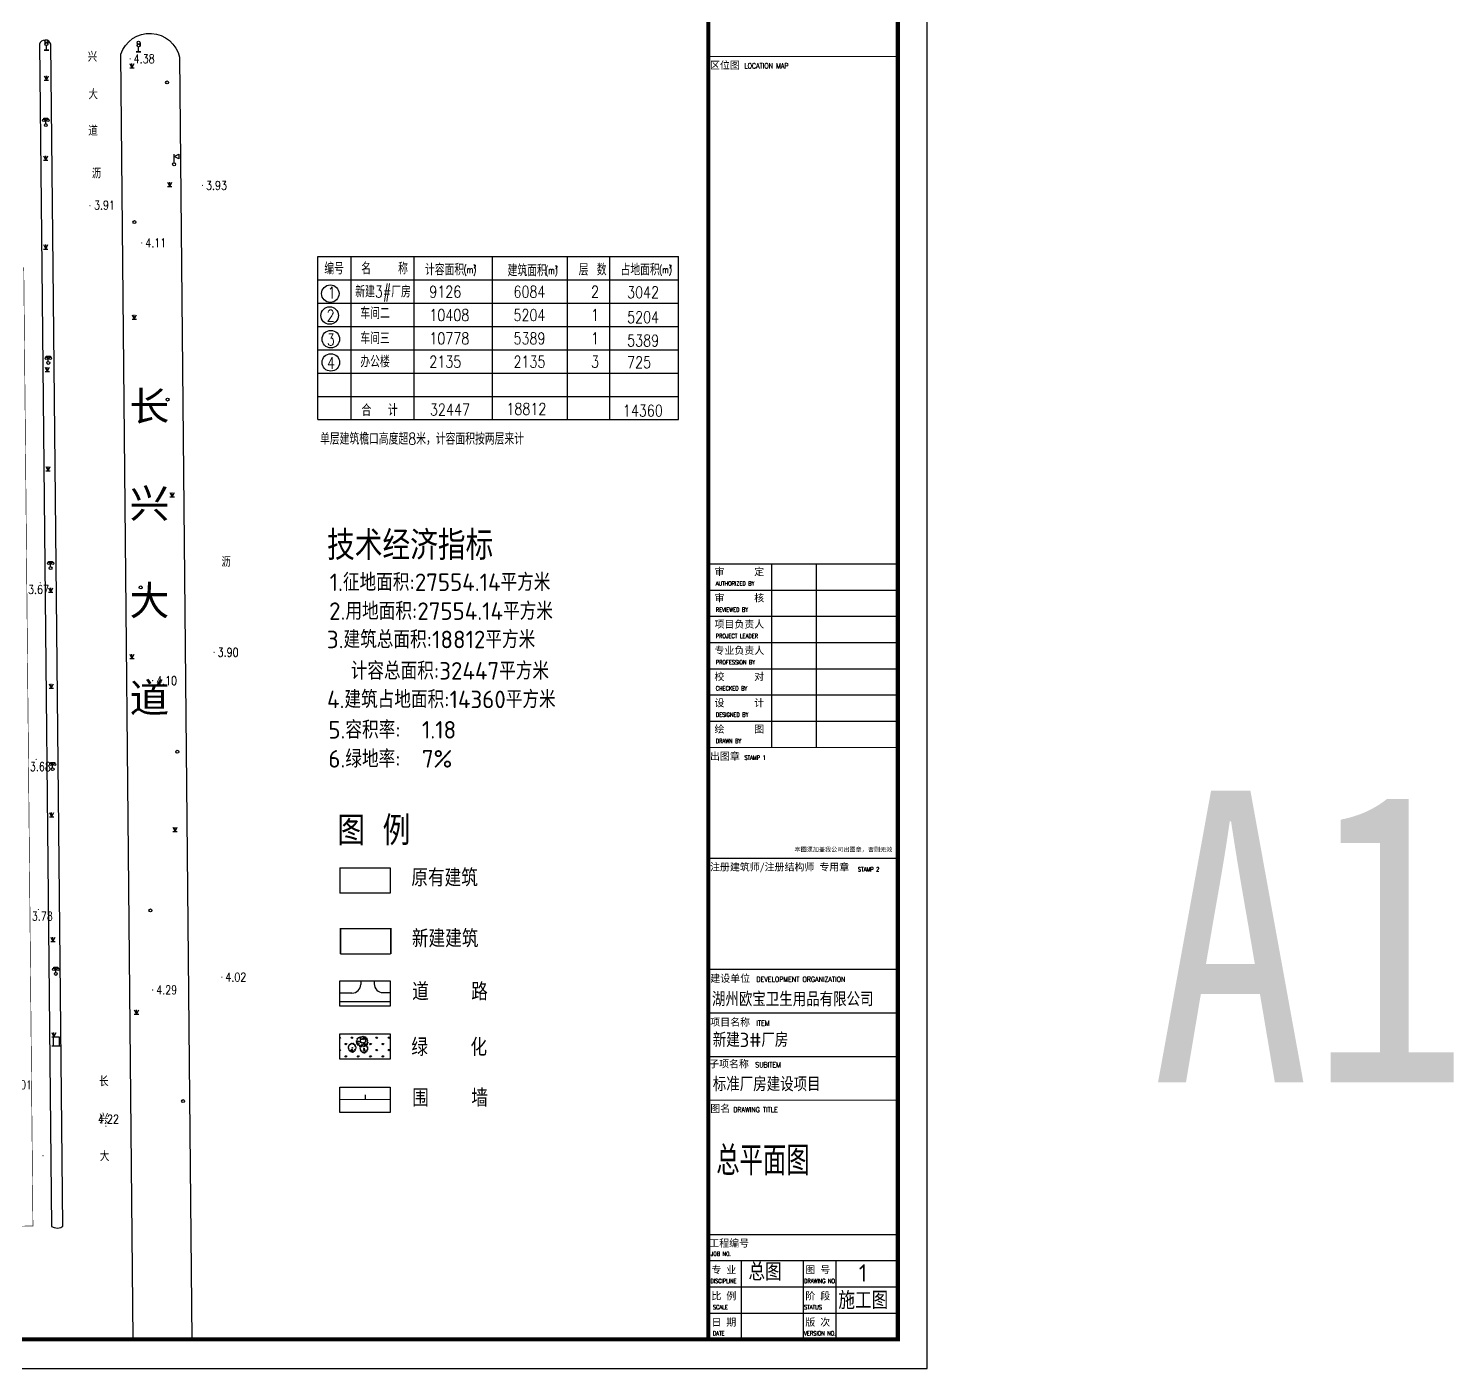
# Model space of a CAD drawing. Header units: millimetres. Extents: x 492948 to 493679, y 3432061 to 3432500.
# Drawn here: x 493434.6 to 493679, y 3432061.2 to 3432291 of the extents above; entities that cross this region are included whole.
import ezdxf
from ezdxf.enums import TextEntityAlignment as Align

# ---------------------------------------------------------------- set-up
doc = ezdxf.new("R2010")
doc.units = ezdxf.units.MM
for name, color, linetype in [('PP-COM', 7, 'Continuous'), ('PUB_HATCH', 253, 'Continuous'), ('WALL', 6, 'Continuous'), ('图框', 137, 'Continuous'), ('地形', 8, 'Continuous'), ('细线', 253, 'Continuous'), ('绿化', 65, 'Continuous'), ('绿化2', 94, 'Continuous'), ('轮廓', 4, 'Continuous'), ('道路', 42, 'Continuous')]:
    doc.layers.add(name, color=color, linetype=linetype)
doc.styles.add('_HZTXT', font='txt.shx', dxfattribs={"width": 0.8, "bigfont": 'hztxt.shx'})
doc.styles.add('HZ', font='rs.shx', dxfattribs={"width": 0.8, "bigfont": 'hztxt.shx'})
doc.styles.add('HZLS', font='txt.shx', dxfattribs={"width": 0.8, "bigfont": 'hzfs.shx'})
doc.styles.add('hztxt', font='txt.shx', dxfattribs={"width": 0.8, "bigfont": 'hztxt.shx'})
doc.styles.add('iIcon2', font='')
doc.styles.add('MIMI-TKWZ', font='romanc.shx', dxfattribs={"width": 0.75, "oblique": 15, "bigfont": 'bigfont.shx'})
doc.styles.add('ROMANC', font='romanc', dxfattribs={"width": 0.7})
doc.styles.get("Standard").update_dxf_attribs({"font": 'txt', "bigfont": 'gbcbig.shx'})
doc.styles.add('STYLE1', font='tssdeng.shx', dxfattribs={"height": 8, "bigfont": 'tssdchn.shx'})
doc.styles.add('STYLE2', font='simhei.ttf', dxfattribs={"width": 0.8})
doc.styles.get('iIcon2').set_extended_font_data('SimSun')

# ---------------------------------------------------------------- blocks, each defined once
blk = doc.blocks.new('GC200')
at = {"linetype": 'Continuous', "const_width": 0.2, "flags": 128}
blk.add_lwpolyline([(-0.1, 0, 1), (0.1, 0, 1)], format="xyb", close=True, dxfattribs=at)
blk = doc.blocks.new('gc124')
for p, q in [((-0.75, 1.5), (0, 0)), ((-0.75, 0), (0.75, 0)), ((0, 0), (0, 1.5)), ((0, 0), (0.75, 1.5))]:
    blk.add_line(p, q)
blk = doc.blocks.new('gc019')
for p, q in [((0, 0.5), (0, 3.5)), ((0, 2.7), (1.6, 3.5)), ((1.6, 1.9), (0, 2.7)), ((1.6, 3.5), (1.6, 1.9))]:
    blk.add_line(p, q)
blk.add_circle((0, 0), 0.5)
blk = doc.blocks.new('gc298')
for points in [[(-0.8, 0), (0.8, 0), (-0.8, 0)], [(-0.5, 3.1), (-0.5, 2.1)], [(0, 0), (0, 1.6)], [(0.5, 3.1), (0.5, 2.1)]]:
    blk.add_lwpolyline(points)
for centre in [(0, 3.1), (0, 2.1)]:
    blk.add_circle(centre, 0.5)
blk = doc.blocks.new('gc038')
for p, q in [((-1.5, 0), (1.5, 0)), ((-1, 0), (-1, 3)), ((-1, 3), (1, 3)), ((1, 3), (1, 0))]:
    blk.add_line(p, q)
blk = doc.blocks.new('gc097')
for p, q in [((-0.7, 2), (-0.7, 2.3)), ((-0.7, 2.3), (0.7, 2.3)), ((0, 0.5), (0, 2.3)), ((0.7, 2.3), (0.7, 2))]:
    blk.add_line(p, q)
for centre, radius in [((-0.7, 1.6), 0.4), ((0, 0), 0.5), ((0.73, 1.6), 0.4)]:
    blk.add_circle(centre, radius)
blk = doc.blocks.new('gc170')
at = {"linetype": 'Continuous'}
blk.add_circle((0, 0), 0.5, dxfattribs=at)
blk = doc.blocks.new('A$C3EFD7482')
at = {"style": 'ROMANC', "width": 0.7}
for s, height, p in [('(m)', 2.5, (-0.33, 0.83)), ('2', 1, (3.17, 2.62))]:
    blk.add_text(s, height=height, dxfattribs=at).set_placement(p)
blk = doc.blocks.new('A$C2447716C')
blk.add_blockref('A$C3EFD7482', (13.16, 0))
at = {"style": 'HZLS', "width": 0.8}
blk.add_text('建筑面积', height=4, dxfattribs=at).set_placement((-0.06, 0.08))
blk = doc.blocks.new('$lib2d$00000431')
for p, q in [((-515, 179), (-397, 193)), ((-484, 239), (-484, 239)), ((-397, 193), (-484, 239))]:
    blk.add_line(p, q)
blk.add_circle((-3, 3), 38.2)
for centre, radius, start, end in [((-8, 3), 537, 160.84261, 187.275), ((-8, 3), 527, 126.07508, 153.62454), ((-356, 208), 224, 48.52033, 80.51513), ((-8, 3), 532, 89.33215, 114.38564), ((-325, 399), 130, 343.65549, 39.76), ((-175, 449), 193, 352.07749, 26.61284), ((-85, 589), 202, 304.18683, 338.5411), ((-8, 3), 531, 62.87665, 77.70213), ((80, 476), 154, 315.84539, 359.76505), ((-244, 1929), 1632, 285.43975, 290.70994), ((412, 44), 234, 83.53226, 121.6544), ((959, 2091), 1965, 250.08649, 256.34511), ((-8, 3), 523, 31.40984, 49.47525), ((-8, 3), 534, 340.33073, 19.42997), ((-610, -942), 880, 77.37282, 85.46489), ((-5, -500), 587, 134.77817, 147.33147), ((-8, 3), 524, 200.8103, 231.43916), ((-251, -396), 87.2, 97.74104, 188.81075), ((-1350, -519), 1108, 2.94646, 10.92381), ((-8, 3), 522, 243.14983, 261.83562), ((125, -442), 220, 160.60085, 199.39915), ((100, -357), 178, 186.19115, 248.49517), ((-8, 3), 527, 274.72362, 290.3277), ((296, -376), 163, 170.63138, 220.62782), ((325, -118), 300, 230.45823, 263.10928), ((-8, 3), 514, 305.39404, 326.24638), ((358, 465), 656, 266.7455, 282.01463), ((0, -631), 545, 39.65359, 53.99299)]:
    blk.add_arc(centre, radius, start, end)
at = {"width": 0.8, "flags": 9}
for tag, p in [('XSIZE', (-62, 12)), ('YSIZE', (9, 6))]:
    blk.add_attdef(tag, p, '', height=0.2, dxfattribs=at)
blk = doc.blocks.new('$lib2d$00000426')
for p, q in [((-613, 85), (-522, 116)), ((-551, 65), (-613, 85)), ((-527, 49), (-556, -12)), ((-498, 49), (-551, 65)), ((-530, 353), (-445, 356)), ((-518, 203), (-527, 234)), ((-522, 116), (-513, 167)), ((-513, 167), (-518, 203)), ((-470, 39), (-498, 49)), ((-465, -27), (-470, 39)), ((-412, 44), (-465, -27)), ((-445, 356), (-403, 369)), ((-341, 55), (-412, 44)), ((-412, 44), (-412, 44)), ((-370, 375), (-361, 478)), ((-358, 481), (-286, 413)), ((-341, 55), (-341, 55)), ((-302, -2), (-341, 55)), ((-310, 430), (-286, 466)), ((-279, 24), (-302, -2)), ((-286, 413), (-226, 430)), ((-283, 466), (-245, 451)), ((-274, 55), (-279, 24)), ((-231, 96), (-274, 55)), ((-245, 451), (-202, 486)), ((-173, 85), (-231, 96)), ((-226, 430), (-203, 427)), ((-202, 246), (-220, 172)), ((-217, 153), (-173, 85)), ((-203, 427), (-207, 374)), ((-207, 374), (-164, 312)), ((-207, 374), (-207, 374)), ((-197, 44), (-207, 3)), ((-207, 3), (-173, -2)), ((-202, 486), (-173, 550)), ((-154, 271), (-202, 246)), ((-197, 440), (-197, 440)), ((-197, 80), (-197, 44)), ((-173, 550), (-132, 502)), ((-173, 85), (-173, 85)), ((-164, 312), (-87, 307)), ((-87, 307), (-154, 271)), ((-132, 502), (-54, 486)), ((-111, 266), (-125, 271)), ((-77, 241), (-111, 266)), ((-58, 241), (-77, 241)), ((-34, 277), (-58, 241)), ((-54, 486), (3, 533)), ((9, 302), (-34, 277)), ((3, 533), (28, 594)), ((61, 302), (9, 302)), ((28, 594), (76, 524)), ((133, 230), (61, 302)), ((76, 524), (121, 500)), ((121, 500), (185, 481)), ((200, 292), (152, 230)), ((185, 481), (259, 549)), ((262, 297), (200, 292)), ((259, 549), (233, 461)), ((233, 461), (267, 430)), ((276, 399), (248, 343)), ((248, 343), (271, 307)), ((257, -7), (281, 34)), ((314, 287), (262, 297)), ((376, 362), (266, 374)), ((267, 430), (310, 425)), ((271, 307), (314, 287)), ((362, 425), (276, 399)), ((276, 230), (300, 287)), ((346, 176), (277, 223)), ((281, 34), (305, 44)), ((286, 116), (286, 137)), ((305, 80), (286, 116)), ((287, 141), (346, 176)), ((333, 55), (305, 80)), ((305, 44), (333, 55)), ((310, 425), (362, 425)), ((376, 362), (456, 332)), ((438, 97), (421, 45)), ((421, 45), (450, -12)), ((444, 213), (436, 169)), ((436, 169), (499, 123)), ((466, 125), (438, 97)), ((466, 238), (444, 213)), ((499, 123), (466, 125)), ((-556, -12), (-589, -27)), ((-589, -27), (-541, -63)), ((-541, -145), (-565, -166)), ((-565, -166), (-479, -186)), ((-541, -63), (-541, -120)), ((-541, -120), (-541, -145)), ((-479, -186), (-460, -242)), ((-460, -242), (-470, -294)), ((-470, -299), (-398, -263)), ((-470, -294), (-470, -299)), ((-398, -263), (-355, -258)), ((-355, -258), (-326, -284)), ((-326, -284), (-288, -325)), ((-293, -355), (-312, -386)), ((-312, -386), (-264, -371)), ((-288, -325), (-293, -355)), ((-264, -371), (-207, -355)), ((-207, -355), (-111, -401)), ((-207, -355), (-207, -355)), ((-173, -2), (-130, -12)), ((-130, -12), (-111, -58)), ((-111, -58), (-87, -53)), ((-111, -401), (-82, -422)), ((-87, -53), (-54, -43)), ((-82, -422), (-59, -453)), ((-59, -453), (-25, -340)), ((-54, -43), (-25, -33)), ((-25, -33), (75, -68)), ((-25, -340), (32, -325)), ((32, -325), (109, -401)), ((75, -68), (109, -94)), ((109, -94), (113, -63)), ((109, -458), (161, -391)), ((109, -401), (118, -447)), ((118, -447), (109, -458)), ((113, -63), (133, -43)), ((152, -84), (118, -68)), ((133, -43), (180, -27)), ((157, -84), (152, -84)), ((209, -84), (157, -84)), ((161, -391), (252, -371)), ((180, -27), (190, -27)), ((190, -27), (257, -33)), ((190, -104), (209, -84)), ((190, -125), (190, -104)), ((200, -155), (190, -125)), ((262, -196), (200, -155)), ((223, -222), (281, -207)), ((223, -299), (223, -222)), ((228, -314), (223, -299)), ((290, -371), (228, -314)), ((252, -371), (305, -376)), ((257, -33), (257, -7)), ((281, -207), (262, -196)), ((279, -334), (263, -339)), ((346, -336), (279, -334)), ((305, -376), (290, -371)), ((364, -231), (336, -261)), ((336, -261), (350, -309)), ((375, -341), (346, -336)), ((350, -309), (375, -341)), ((421, -206), (364, -231)), ((487, -56), (415, -77)), ((415, -77), (448, -160)), ((462, -244), (421, -206)), ((448, -160), (462, -244)), ((450, -12), (542, -35)), ((542, -35), (487, -56))]:
    blk.add_line(p, q)
at = {"flags": 128}
for points in [[(-530, 353), (-483, 275), (-521, 241)], [(456, 332), (384, 316), (421, 288), (377, 248), (474, 241)]]:
    blk.add_lwpolyline(points, dxfattribs=at)
at = {"width": 0.8, "flags": 9}
for tag, p in [('XSIZE', (-183, 110)), ('XSIZE', (-74, 244)), ('YSIZE', (142, 228)), ('YSIZE', (124, -73))]:
    blk.add_attdef(tag, p, '', height=0.2, dxfattribs=at)
blk = doc.blocks.new('DWWL80')
at = {"layer": 'PUB_HATCH'}
blk.add_line((0, 80), (0, -80), dxfattribs=at)
blk = doc.blocks.new('A$C02E92F9E')
at = {"linetype": 'ByBlock'}
blk.add_lwpolyline([(1727, 863), (1727, 0), (0, 0), (0, 863)], close=True, dxfattribs=at)
at = {"layer": 'PUB_HATCH', "const_width": 40}
blk.add_lwpolyline([(0, 445), (1727, 445)], dxfattribs=at)
at = {"layer": 'PUB_HATCH'}
blk.add_blockref('DWWL80', (863, 525), dxfattribs=at)
at = {"style": 'STYLE1'}
blk.add_text('围    墙', height=600, dxfattribs=at).set_placement((2480, 196))
blk = doc.blocks.new('sadf f')
at = {"layer": '图框'}
for p, q in [((727351, 367463), (733851, 367463)), ((727351, 367463), (733851, 367463)), ((729523, 367463), (729523, 361163)), ((731051, 367463), (731051, 361163)), ((727351, 366563), (733851, 366563)), ((727351, 365663), (733851, 365663)), ((727351, 364763), (733851, 364763)), ((727351, 363863), (733851, 363863)), ((727351, 362963), (733851, 362963)), ((727351, 362063), (733851, 362063)), ((727351, 357363), (733851, 357363)), ((727351, 353563), (733851, 353563)), ((727351, 352063), (733851, 352063)), ((727351, 350563), (733851, 350563)), ((727351, 344463), (733851, 344463)), ((727351, 343563), (733851, 343563)), ((728476, 343563), (728476, 340863)), ((730601, 343563), (730601, 340863)), ((731726, 343563), (731726, 340863)), ((727351, 342663), (733851, 342663)), ((727351, 341763), (733851, 341763))]:
    blk.add_line(p, q, dxfattribs=at)
blk.add_lwpolyline([(650751, 339863), (734851, 339863), (734851, 399263), (650751, 399263)], close=True, dxfattribs=at)
at = {"layer": '图框', "const_width": 140}
for points in [[(653251, 398263), (733851, 398263), (733851, 340863), (653251, 340863)], [(733851, 398263), (727351, 398263), (727351, 340863), (733851, 340863)]]:
    blk.add_lwpolyline(points, close=True, dxfattribs=at)
at = {"layer": '图框', "const_width": 35}
for points in [[(727351, 384863), (733851, 384863)], [(727351, 367463), (733851, 367463)], [(727351, 361163), (733851, 361163)], [(727351, 353563), (733851, 353563)], [(727351, 349063), (733851, 349063)]]:
    blk.add_lwpolyline(points, dxfattribs=at)
at = {"layer": '图框', "style": 'iIcon2'}
for s, height, p in [('区位图 ', 250, (727408, 384439)), ('审      定', 250, (727563, 367067)), ('审      核', 250, (727563, 366167)), ('项目负责人', 250, (727563, 365267)), ('专业负责人', 250, (727563, 364367)), ('校      对', 250, (727563, 363467)), ('设      计', 250, (727563, 362567)), ('绘      图', 250, (727563, 361667)), ('出图章', 250, (727408, 360739)), ('本图须加盖我公司出图章，否则无效', 150, (730304, 357590)), ('注册建筑师/注册结构师 专用章', 250, (727408, 356939)), ('建设单位', 250, (727418, 353118)), ('项目名称', 250, (727418, 351618)), ('子项名称', 250, (727379, 350188)), ('图名', 250, (727418, 348653)), ('工程编号', 250, (727384, 344039)), ('专 业', 250, (727457, 343127)), ('图 号', 250, (730679, 343127)), ('比 例', 250, (727457, 342227)), ('阶 段', 250, (730679, 342227)), ('日 期', 250, (727457, 341327)), ('版 次', 250, (730679, 341327))]:
    blk.add_text(s, height=height, dxfattribs=at).set_placement(p)
at = {"layer": '图框', "style": 'MIMI-TKWZ', "width": 0.75}
for s, height, p in [('LOCATION MAP', 180, (728583, 384451)), ('AUTHORIZED BY', 145, (727607, 366715)), ('REVIEWED BY', 145, (727607, 365815)), ('PROJECT LEADER', 145, (727607, 364915)), ('PROFESSION BY', 145, (727607, 364015)), ('CHECKED BY', 145, (727607, 363115)), ('DESIGNED BY', 145, (727607, 362215)), ('DRAWN BY', 145, (727607, 361315)), ('STAMP 1', 145, (728589, 360742)), ('STAMP 2', 145, (732482, 356909)), ('DEVELOPMENT ORGANIZATION', 180, (729000, 353121)), ('ITEM', 180, (729000, 351621)), ('SUBITEM', 180, (728961, 350191)), ('DRAWING TITLE', 180, (728206, 348649)), ('JOB N0.', 145, (727434, 343724)), ('DISCIPLINE', 145, (727424, 342794)), ('DRAWING NO.', 145, (730635, 342794)), ('SCALE', 145, (727507, 341894)), ('STATUS', 145, (730635, 341894)), ('DATE', 145, (727507, 340994)), ('VERSION NO.', 145, (730635, 340994))]:
    blk.add_text(s, height=height, dxfattribs=at).set_placement(p)

msp = doc.modelspace()

# ---------------------------------------------------------------- hatches: boundary and pattern name
at = {"layer": '绿化2', "linetype": 'Continuous'}
h = msp.add_hatch(dxfattribs=at)
h.set_pattern_fill('GRASS', color=256, scale=1.5, style=0)
h.set_pattern_definition([(90, (493021.2682, 3432028.656), (-1.0606602, 1.0606602), [0.28125, -1.8400703]), (45, (493021.2682, 3432028.656), (-1.06066, 1.06066), [0.28125, -1.21875]), (135, (493021.2682, 3432028.656), (-1.06066, -1.06066), [0.28125, -1.21875])])
h.paths.add_polyline_path([(493487.998, 3432118.529), (493487.998, 3432114.216), (493496.631, 3432114.216), (493496.631, 3432118.529)])

# ---------------------------------------------------------------- linework, layer by layer
for p, q in [((493484.221, 3432223.874), (493484.221, 3432251.874)), ((493484.221, 3432223.874), (493484.221, 3432251.874)), ((493484.221, 3432251.874), (493546.081, 3432251.874)), ((493489.922, 3432223.874), (493489.922, 3432251.874)), ((493500.745, 3432223.874), (493500.745, 3432251.874)), ((493514.157, 3432223.874), (493514.157, 3432251.874)), ((493527.047, 3432223.874), (493527.047, 3432251.874)), ((493534.285, 3432223.874), (493534.285, 3432251.874)), ((493534.285, 3432223.874), (493534.285, 3432251.874)), ((493546.081, 3432223.874), (493546.081, 3432251.874)), ((493484.221, 3432247.874), (493546.081, 3432247.874)), ((493484.221, 3432243.874), (493546.081, 3432243.874)), ((493484.221, 3432239.874), (493546.081, 3432239.874)), ((493484.221, 3432235.874), (493546.081, 3432235.874)), ((493484.221, 3432235.874), (493546.081, 3432235.874)), ((493484.221, 3432231.874), (493546.081, 3432231.874)), ((493484.221, 3432231.874), (493546.081, 3432231.874)), ((493484.221, 3432227.874), (493546.081, 3432227.874)), ((493484.221, 3432227.874), (493546.081, 3432227.874)), ((493484.221, 3432223.874), (493546.081, 3432223.874)), ((493484.221, 3432223.874), (493546.081, 3432223.874)), ((493484.221, 3432223.874), (493546.081, 3432223.874)), ((493484.221, 3432223.874), (493546.081, 3432223.874))]:
    msp.add_line(p, q)
at = {"linetype": 'ByBlock'}
for points in [[(493496.631, 3432127.617), (493496.631, 3432123.304), (493487.998, 3432123.304), (493487.998, 3432127.617)], [(493496.631, 3432118.529), (493496.631, 3432114.216), (493487.998, 3432114.216), (493487.998, 3432118.529)]]:
    msp.add_lwpolyline(points, close=True, dxfattribs=at)
for centre in [(493486.35, 3432245.486), (493486.253, 3432241.732), (493486.448, 3432237.69), (493486.448, 3432233.69)]:
    msp.add_circle(centre, 1.5)
at = {"layer": '地形', "color": 8, "flags": 128}
for points in [[(493438.825, 3432250.009), (493438.432, 3432288.255), (493438.432, 3432288.255, 0.7438229), (493436.47, 3432288.244), (493436.864, 3432250.009)], [(493450.439, 3432286.546, -0.7620049), (493460.501, 3432286.017), (493462.628, 3432066.16)]]:
    msp.add_lwpolyline(points, format="xyb", dxfattribs=at)
for points in [[(493452.53, 3432066.16), (493450.439, 3432286.546)], [(493436.864, 3432250.009), (493438.558, 3432085.533), (493438.989, 3432085.324), (493439.572, 3432085.233), (493440.146, 3432085.353), (493440.51, 3432085.552), (493438.825, 3432250.009)]]:
    msp.add_lwpolyline(points, dxfattribs=at)
at = {"layer": '地形', "color": 8, "const_width": 0.1, "flags": 128}
msp.add_lwpolyline([(493431.28, 3432085.55), (493435.36, 3432085.59), (493433.786, 3432250.009)], dxfattribs=at)
at = {"layer": '轮廓', "linetype": 'Continuous', "ltscale": 0.5}
for p, q in [((493487.998, 3432147.002), (493496.631, 3432147.002)), ((493487.998, 3432147.002), (493487.998, 3432142.689)), ((493496.631, 3432147.002), (493496.631, 3432142.689)), ((493496.631, 3432142.689), (493487.998, 3432142.689))]:
    msp.add_line(p, q, dxfattribs=at)
at = {"layer": '轮廓', "linetype": 'Continuous', "ltscale": 0.5, "const_width": 0.25}
for points in [[(493496.731, 3432132.257), (493496.731, 3432136.571), (493488.098, 3432136.571), (493488.098, 3432132.257)], [(493496.731, 3432132.257), (493488.098, 3432132.257)]]:
    msp.add_lwpolyline(points, dxfattribs=at)
at = {"layer": '道路', "linetype": 'ByBlock'}
for p, q in [((493491.57, 3432127.617), (493491.57, 3432127.031)), ((493493.897, 3432127.617), (493493.897, 3432127.12)), ((493490.07, 3432125.531), (493487.998, 3432125.531)), ((493495.397, 3432125.62), (493496.631, 3432125.62)), ((493487.998, 3432124.1), (493496.631, 3432124.1))]:
    msp.add_line(p, q, dxfattribs=at)
for centre, start, end in [((493490.07, 3432127.031), 270, 0), ((493495.397, 3432127.12), 180, 270)]:
    msp.add_arc(centre, 1.5, start, end, dxfattribs=at)

# ---------------------------------------------------------------- block references
for name, p, xscale, yscale, zscale in [('A$C3EFD7482', (493509.383, 3432248.567), 0.5, 0.5, 0.5), ('A$C2447716C', (493516.788, 3432248.427), 0.5, 0.5, 0.5), ('A$C3EFD7482', (493542.923, 3432248.567), 0.5, 0.5, 0.5), ('A$C02E92F9E', (493487.998, 3432105.068), 0.004999995231628418, 0.005000114440917969, 0.005)]:
    msp.add_blockref(name, p, dxfattribs=dict(xscale=xscale, yscale=yscale, zscale=zscale))
at = {"layer": 'WALL', "xscale": 0.004999999888241291, "yscale": 0.004999999888241291, "zscale": 0.005}
msp.add_blockref('sadf f', (489914.428, 3430361.845), dxfattribs=at)
at = {"layer": '地形', "color": 8, "xscale": 0.5, "yscale": 0.5}
for name, p in [('gc298', (493437.675, 3432287.233)), ('gc124', (493452.335, 3432284.199)), ('gc170', (493458.36, 3432281.712)), ('gc097', (493437.571, 3432274.4)), ('gc019', (493459.56, 3432267.663)), ('gc124', (493458.815, 3432263.854)), ('gc170', (493452.766, 3432257.759)), ('gc124', (493452.726, 3432241.08)), ('gc097', (493437.997, 3432233.6)), ('gc170', (493458.45, 3432227.31)), ('gc124', (493459.236, 3432210.639)), ('gc097', (493438.387, 3432198.42)), ('gc170', (493453.839, 3432195.106)), ('gc124', (493452.334, 3432182.899)), ('gc170', (493460.12, 3432166.926)), ('gc097', (493438.742, 3432163.94)), ('gc124', (493459.738, 3432153.271)), ('gc170', (493455.509, 3432139.723)), ('gc097', (493439.29, 3432128.82)), ('gc124', (493453.123, 3432121.902)), ('gc038', (493439.37, 3432116.52)), ('gc170', (493461.104, 3432107.027))]:
    msp.add_blockref(name, p, dxfattribs=at)
at = {"layer": '地形', "color": 8, "xscale": 0.5, "yscale": 0.5, "zscale": 0.5}
for name, p in [('gc298', (493453.479, 3432286.973)), ('GC200', (493452.023, 3432285.763, 4.38)), ('GC200', (493464.427, 3432264.05)), ('GC200', (493454.02, 3432254.18, 4.11)), ('GC200', (493466.422, 3432183.976)), ('GC200', (493455.886, 3432179.109, 4.1)), ('GC200', (493467.753, 3432128.283, 4.02)), ('GC200', (493455.894, 3432126.078, 4.29))]:
    msp.add_blockref(name, p, dxfattribs=at)
at = {"layer": '地形', "color": 8}
for name, p, xscale, yscale, zscale, rotation in [('gc124', (493437.68, 3432282.067), 0.5000037534240122, 0.5000037532299757, 1.000007506966921, 359.9994951034001), ('gc124', (493437.557, 3432268.391), 0.5000040281661223, 0.5000040279701352, 1.00000805640432, 359.9994703444413), ('GC200', (493445.139, 3432260.556, 3.913), 0.5000011145180875, 0.5000011143274605, 0.5000011145771586, 359.9995415779347), ('gc124', (493437.567, 3432253.138), 0.5000043750281251, 0.5000043748877943, 1.000008750104085, 359.9994396092264), ('gc124', (493437.816, 3432232.111), 0.5000049366781891, 0.5000049364753067, 1.000009873395049, 359.9993908385179), ('gc124', (493437.951, 3432215.115), 0.5000054738811045, 0.5000054738484323, 1.000010947793512, 359.9993450027015), ('GC200', (493436.625, 3432195.894, 3.667), 0.5000032083211936, 0.5000032084062696, 0.5000032083647967, 359.9993584999428), ('gc124', (493438.421, 3432194.266), 0.5000062668510444, 0.5000062668696046, 1.000012533791183, 359.9992784635907), ('gc124', (493438.499, 3432177.841), 0.5000063419396339, 0.5000063418410718, 1.000012683945057, 359.9992720604779), ('GC200', (493435.908, 3432165.614, 3.68), 0.500003144639841, 0.5000031446106732, 0.5000031446843715, 359.9993811247205), ('gc124', (493438.57, 3432155.747), 0.5000055317984335, 0.5000055315904319, 1.000011063706392, 359.9993379592227), ('GC200', (493436.296, 3432139.886, 3.775), 0.5000025311251826, 0.5000025313347578, 0.5000025311673424, 359.9994473978048), ('gc124', (493438.799, 3432134.364), 0.500004912114879, 0.5000049122609198, 1.000009824279914, 359.9993873700665), ('gc124', (493438.954, 3432118.016), 0.500004519326792, 0.5000045192427933, 1.000009038748918, 359.9994180517984), ('GC200', (493447.883, 3432102.717, 4.223), 0.5000020035211566, 0.500002003274858, 0.5000020035414943, 359.9995794648034), ('GC200', (493437.092, 3432097.647, 4.065), 0.5000020012559072, 0.5000020014122128, 0.500002001316646, 359.999509562364)]:
    msp.add_blockref(name, p, dxfattribs=dict(at, xscale=xscale, yscale=yscale, zscale=zscale, rotation=rotation))
at = {"layer": '绿化', "linetype": 'Continuous'}
for name, p, xscale, yscale, zscale in [('$lib2d$00000426', (493491.866, 3432117.132), 0.001800000667572021, 0.001800060272216797, 0.0018), ('$lib2d$00000431', (493490.122, 3432116.156), 0.001279830932617188, 0.001427173614501953, 0.0012), ('$lib2d$00000431', (493492.141, 3432116.05), 0.001279830932617188, 0.001427173614501953, 0.0012)]:
    msp.add_blockref(name, p, dxfattribs=dict(at, xscale=xscale, yscale=yscale, zscale=zscale))

# ---------------------------------------------------------------- texts
at = {"style": 'hztxt', "width": 0.8}
for s, p in [('编号', (493485.332, 3432248.799)), ('名   称', (493491.656, 3432248.799)), ('计容面积', (493502.587, 3432248.604)), ('层 数', (493528.952, 3432248.604)), ('占地面积', (493536.128, 3432248.604)), ('新建3#厂房', (493490.631, 3432244.829)), ('1', (493485.917, 3432244.632)), ('9126', (493503.331, 3432244.809)), ('6084', (493517.766, 3432244.809)), ('2', (493531.072, 3432244.809)), ('3042', (493537.256, 3432244.713)), ('2', (493485.721, 3432240.703)), ('车间二', (493491.51, 3432241.137)), ('10408', (493503.331, 3432240.809)), ('5204', (493517.766, 3432240.809)), ('1', (493531.072, 3432240.809)), ('5204', (493537.256, 3432240.444)), ('3', (493485.766, 3432236.595)), ('车间三', (493491.51, 3432236.837)), ('10778', (493503.331, 3432236.809)), ('5389', (493517.766, 3432236.809)), ('1', (493531.072, 3432236.809)), ('5389', (493537.256, 3432236.444)), ('办公楼', (493491.51, 3432232.837)), ('4', (493485.766, 3432232.595)), ('2135', (493503.331, 3432232.809)), ('2135', (493517.766, 3432232.809)), ('3', (493531.072, 3432232.809)), ('725', (493537.256, 3432232.698)), ('合  计', (493491.716, 3432224.505)), ('32447', (493503.433, 3432224.608)), ('18812', (493516.545, 3432224.714)), ('14360', (493536.523, 3432224.413)), ('单层建筑檐口高度超8米，计容面积按两层来计', (493484.597, 3432219.592))]:
    msp.add_text(s, height=2, dxfattribs=at).set_placement(p)
at = {"style": 'STYLE1'}
for s, height, p in [('技术经济指标', 5, (493485.803, 3432199.808)), ('1.征地面积:27554.14平方米', 3, (493486.247, 3432194.494)), ('2.用地面积:27554.14平方米', 3, (493486.154, 3432189.537)), ('3.建筑总面积:18812平方米', 3, (493485.767, 3432184.676)), ('计容总面积:32447平方米', 3, (493489.86, 3432179.297)), ('4.建筑占地面积:14360平方米', 3, (493485.788, 3432174.401)), ('5.容积率:  1.18', 3, (493486.021, 3432169.186)), ('6.绿地率:  7%%%', 3, (493486.021, 3432164.207)), ('图 例', 5, (493487.547, 3432150.889)), ('原有建筑', 3, (493500.25, 3432143.814)), ('新建建筑', 3, (493500.35, 3432133.382)), ('道    路', 3, (493500.396, 3432124.283)), ('绿    化', 3, (493500.25, 3432114.757))]:
    msp.add_text(s, height=height, dxfattribs=at).set_placement(p)
for s, height, p in [('湖州欧宝卫生用品有限公司', 2.43, (493551.803, 3432124.488)), ('新建3#厂房', 2.43, (493551.949, 3432117.507)), ('标准厂房建设项目', 2.43, (493551.949, 3432109.922)), ('总图', 3, (493558.063, 3432077.74)), ('1', 3, (493576.995, 3432077.536)), ('施工图', 3, (493573.479, 3432072.84))]:
    msp.add_text(s, height=height, dxfattribs=at).set_placement(p, align=Align.MIDDLE_LEFT)
at = {"insert": (493451.929, 3432228.69), "char_height": 5, "width": 87.21708, "attachment_point": 1}
msp.add_mtext('{\\fSimHei|b0|i0|c134|p49;长\\P\\P兴\\P\\P大\\P\\P道}', dxfattribs=at)
at = {"layer": 'PP-COM', "color": 0, "insert": (493552.542, 3432099.304), "char_height": 5, "width": 89.02033, "attachment_point": 1, "style": '_HZTXT'}
msp.add_mtext('总平面图', dxfattribs=at)
at = {"layer": '地形', "color": 8, "style": 'HZ', "width": 0.8}
for s, p in [('兴', (493445.566, 3432286.207)), ('大', (493445.7, 3432279.781)), ('道', (493445.66, 3432273.538)), ('沥', (493468.504, 3432199.57)), ('长', (493447.516, 3432110.505)), ('兴', (493447.522, 3432104.112)), ('大', (493447.656, 3432097.687))]:
    msp.add_text(s, height=1.5, dxfattribs=at).set_placement(p, align=Align.MIDDLE)
for s, p in [('4.38', (493452.623, 3432285.763)), ('沥', (493445.464, 3432266.013)), ('3.93', (493465.027, 3432264.05)), ('3.91', (493445.833, 3432260.671)), ('4.11', (493454.62, 3432254.18)), ('3.67', (493434.519, 3432194.761)), ('3.90', (493467.022, 3432183.976)), ('4.10', (493456.486, 3432179.109)), ('3.68', (493434.83, 3432164.373)), ('3.78', (493435.171, 3432138.743)), ('4.02', (493468.353, 3432128.283)), ('4.29', (493456.494, 3432126.078)), ('4.01', (493431.605, 3432109.794)), ('4.22', (493446.515, 3432103.937))]:
    msp.add_text(s, height=1.5, dxfattribs=at).set_placement(p, align=Align.MIDDLE_LEFT)
at = {"layer": '细线', "style": 'STYLE2', "width": 0.8}
msp.add_text('A1', height=50, dxfattribs=at).set_placement((493627.16, 3432110.237))

doc.saveas('drawing.dxf')
